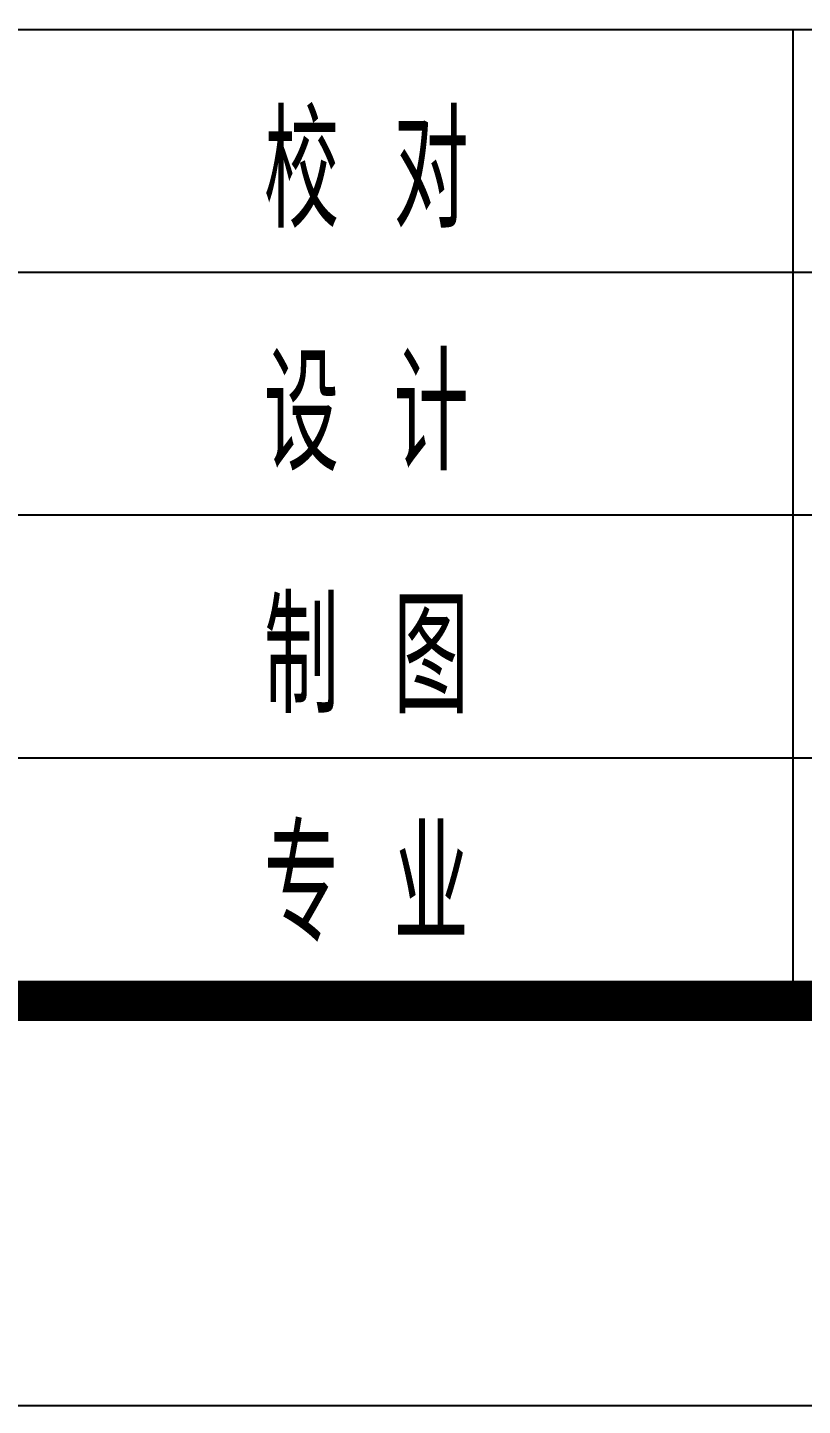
# Model space of a CAD drawing. Extents: x -2331248 to -1198620, y -977263 to -545844.
# Drawn here: x -1221839 to -1219443, y -765858 to -761601 of the extents above; entities that cross this region are included whole.
import ezdxf

# ---------------------------------------------------------------- set-up
doc = ezdxf.new("R2010")
doc.units = 0
doc.header["$LTSCALE"] = 1000
doc.header["$MEASUREMENT"] = 0
doc.layers.get('0').update_dxf_attribs({"linetype": 'CONTINUOUS'})
doc.layers.add('PUB_TITLE', color=4, linetype='CONTINUOUS')
doc.layers.add('t图框', color=222, linetype='CONTINUOUS')
doc.styles.add('房间名称', font='SIMPLEX', dxfattribs={"width": 0.7, "bigfont": '0HZTXT'})

# ---------------------------------------------------------------- blocks, each defined once
blk = doc.blocks.new('ASDDA')
at = {"layer": 't图框'}
for p, q in [((-273365.6, 3064018.5), (-295865.6, 3064018.5)), ((-287615.6, 3064018.5), (-287615.6, 3061618.5)), ((-283365.6, 3063418.5), (-295865.6, 3063418.5)), ((-283365.6, 3062818.5), (-295865.6, 3062818.5)), ((-283365.6, 3062218.5), (-295865.6, 3062218.5)), ((-315865.6, 3061618.4), (-273365.6, 3061618.4))]:
    blk.add_line(p, q, dxfattribs=at)
at = {"style": '房间名称', "width": 0.7}
for s, p in [('校 对', (-288923.9, 3063529.2)), ('设 计', (-288923.9, 3062929.2)), ('制 图', (-288923.9, 3062329.2)), ('专 业', (-288923.9, 3061764.5))]:
    blk.add_text(s, height=280, dxfattribs=at).set_placement(p)

msp = doc.modelspace()

# ---------------------------------------------------------------- linework, layer by layer
at = {"layer": 'PUB_TITLE'}
msp.add_lwpolyline([(-1331785.4, -765858.1), (-1200410.4, -765858.1), (-1200410.4, -691608.1), (-1331785.4, -691608.1)], close=True, dxfattribs=at)
at = {"layer": 'PUB_TITLE', "const_width": 125}
msp.add_lwpolyline([(-1328660.4, -764608.1), (-1201660.4, -764608.1), (-1201660.4, -692858.1), (-1328660.4, -692858.1)], close=True, dxfattribs=at)

# ---------------------------------------------------------------- block references
at = {"lineweight": -3, "xscale": 1.250016957928892, "yscale": 1.250016958278138, "zscale": 1.250016957604765}
msp.add_blockref('ASDDA', (-859948.8, -4591683), dxfattribs=at)

doc.saveas('drawing.dxf')
